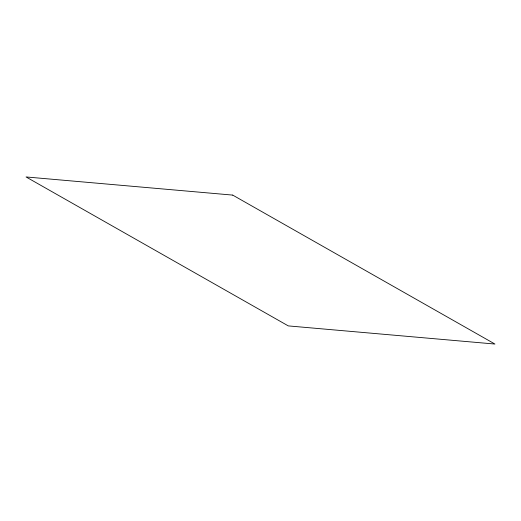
<?xml version="1.0" encoding="UTF-8"?>
<svg xmlns="http://www.w3.org/2000/svg" width="521" height="521" viewBox="0 0 521 521"><rect width="100%" height="100%" fill="white"/><g stroke="black" fill="none" stroke-linecap="round" stroke-linejoin="round"><path stroke-width="0.78" d="M232.711 195.101L26.05 176.951L288.289 325.899L494.95 344.049L232.711 195.101"/></g></svg>
